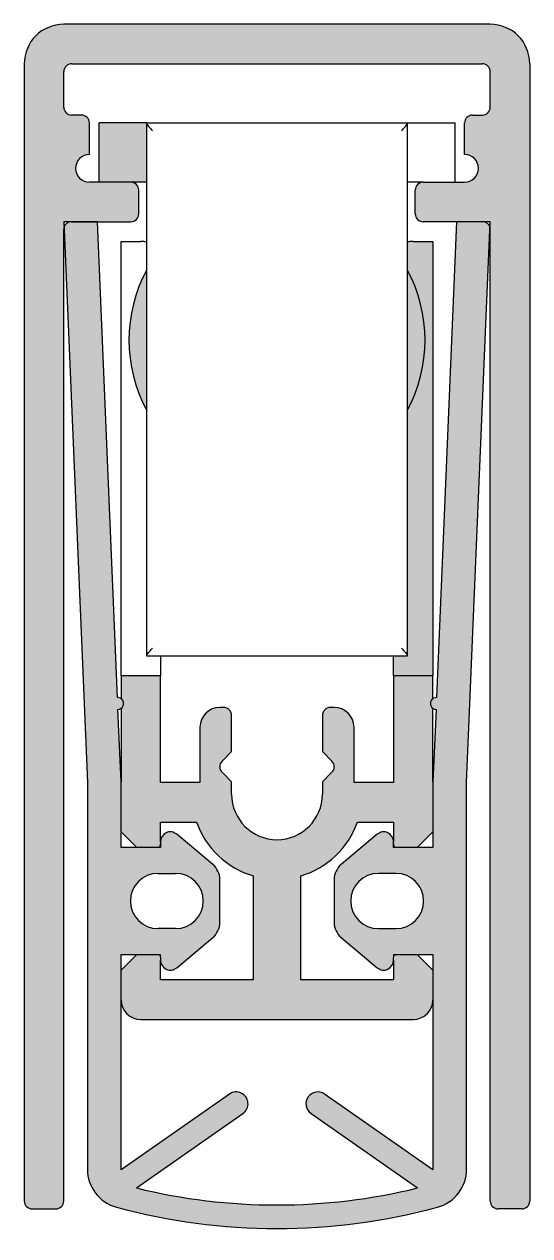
# Model space of a CAD drawing. Header units: millimetres. Extents: x 18 to 198, y 19 to 248.
# Drawn here: x 147.24 to 160.04, y 101.18 to 131.86 of the extents above; entities that cross this region are included whole.
import ezdxf
from ezdxf.lldxf.tags import DXFTag

# ---------------------------------------------------------------- set-up
doc = ezdxf.new("R2010")
doc.units = ezdxf.units.MM
for name, color, linetype in [('AJ_359', 7, 'Continuous'), ('AP_562_M', 7, 'Continuous'), ('AP_563_708MM', 7, 'Continuous'), ('AP_564_703MM', 7, 'Continuous'), ('DV4_Default', 7, 'Continuous'), ('Standard', 7, 'Continuous')]:
    doc.layers.add(name, color=color, linetype=linetype)
tags = doc.linetypes.add('HIDDEN2', pattern=[4.762499999999999, 3.175, -1.5875]).pattern_tags.tags
tags[6:7] = [DXFTag(74, 4), DXFTag(75, 0), DXFTag(340, '0'), DXFTag(46, 0.0), DXFTag(50, 0.0), DXFTag(44, 0.0), DXFTag(45, 0.0)]
tags[4:5] = [DXFTag(74, 4), DXFTag(75, 0), DXFTag(340, '0'), DXFTag(46, 0.0), DXFTag(50, 0.0), DXFTag(44, 0.0), DXFTag(45, 0.0)]

# ---------------------------------------------------------------- blocks, each defined once
blk = doc.blocks.new('SE3')
at = {"layer": 'DV4_Default', "linetype": 'Continuous'}
h = blk.add_hatch(color=7, dxfattribs=at)
edge = h.paths.add_edge_path()
edge.add_line((147.2399044468904, 130.8623907070248), (147.2399044468904, 102.0623907070248))
edge.add_arc((147.4399044468904, 102.0623907070248), 0.1999999999999997, 180, 270)
edge.add_line((147.4399044468904, 101.8623907070248), (148.0399044468903, 101.8623907070248))
edge.add_arc((148.0399044468903, 102.0623907070248), 0.1999999999999988, 270, 360)
edge.add_line((148.2399044468904, 102.0623907070248), (148.2399044468904, 126.6623907070248))
edge.add_arc((148.4399044468904, 126.6623907070248), 0.1999999999999988, 165.5512047872532, 180, ccw=False)
edge.add_line((148.2462302436174, 126.7122936426758), (148.2399044468904, 126.8620256362719))
edge.add_line((148.2399044468904, 126.8620256362719), (148.4278257456152, 126.8620256362719))
edge.add_arc((148.4399044468904, 126.6623907070248), 0.1999999999999988, 90, 93.46239998342833, ccw=False)
edge.add_line((148.4399044468904, 126.8623907070248), (149.0906626691368, 126.8620256362719))
edge.add_line((149.0906626691368, 126.8620256362719), (149.9399044468904, 126.8623907070248))
edge.add_arc((149.9399044468904, 127.0623907070248), 0.1999999999999988, 270, 360)
edge.add_line((150.1399044468903, 127.0623907070248), (150.1399044468903, 127.6623907070248))
edge.add_arc((149.9399044468904, 127.6623907070248), 0.2000000000000001, 0, 90)
edge.add_line((149.9399044468904, 127.8623907070248), (148.8899044468904, 127.8623907070248))
edge.add_arc((148.8899044468903, 128.2123907070248), 0.3499999999999996, 90, 270, ccw=False)
edge.add_line((148.8899044468903, 128.5623907070248), (148.8899044468903, 129.3623907070248))
edge.add_arc((148.6899044468904, 129.3623907070248), 0.1999999999999997, 0, 90)
edge.add_line((148.6899044468904, 129.5623907070248), (148.4399044468904, 129.5623907070248))
edge.add_arc((148.4399044468904, 129.7623907070248), 0.2000000000000005, 180, 270, ccw=False)
edge.add_line((148.2399044468903, 129.7623907070248), (148.2399044468904, 130.6623907070248))
edge.add_arc((148.4399044468904, 130.6623907070248), 0.1999999999999997, 90, 180, ccw=False)
edge.add_line((148.4399044468904, 130.8623907070248), (158.8399044468904, 130.8623907070248))
edge.add_arc((158.8399044468903, 130.6623907070248), 0.1999999999999997, 0, 90, ccw=False)
edge.add_line((159.0399044468903, 130.6623907070248), (159.0399044468903, 129.7623907070248))
edge.add_arc((158.8399044468903, 129.7623907070248), 0.2000000000000005, 270, 360, ccw=False)
edge.add_line((158.8399044468903, 129.5623907070248), (158.5899044468903, 129.5623907070248))
edge.add_arc((158.5899044468904, 129.3623907070248), 0.1999999999999997, 90, 180)
edge.add_line((158.3899044468904, 129.3623907070248), (158.3899044468904, 128.5623907070248))
edge.add_arc((158.3899044468904, 128.2123907070248), 0.3499999999999996, -90, 90, ccw=False)
edge.add_line((158.3899044468904, 127.8623907070248), (157.3399044468904, 127.8623907070248))
edge.add_arc((157.3399044468904, 127.6623907070248), 0.2000000000000001, 90, 180)
edge.add_line((157.1399044468903, 127.6623907070248), (157.1399044468903, 127.0623907070248))
edge.add_arc((157.3399044468904, 127.0623907070248), 0.1999999999999988, 180, 270)
edge.add_line((157.3399044468904, 126.8623907070248), (158.1891462246439, 126.8623907070248))
edge.add_line((158.1891462246439, 126.8623907070248), (158.8399044468903, 126.8620256362719))
edge.add_line((158.8399044468903, 126.8620256362719), (158.8519831481655, 126.8620256362719))
edge.add_line((158.8519831481655, 126.8620256362719), (159.0399044468903, 126.8620256362719))
edge.add_line((159.0399044468903, 126.8620256362719), (159.0335786501633, 126.7122936426759))
edge.add_arc((158.8399044468903, 126.6623907070248), 0.1999999999999988, 0, 14.448795212746802, ccw=False)
edge.add_line((159.0399044468903, 126.6623907070248), (159.0399044468903, 102.0623907070248))
edge.add_arc((159.2399044468903, 102.0623907070248), 0.1999999999999988, 180, 270)
edge.add_line((159.2399044468903, 101.8623907070248), (159.8399044468903, 101.8623907070248))
edge.add_arc((159.8399044468903, 102.0623907070248), 0.1999999999999997, 270, 360)
edge.add_line((160.0399044468903, 102.0623907070248), (160.0399044468903, 130.8623907070248))
edge.add_arc((159.0399044468903, 130.8623907070248), 1.000000000000001, 0, 90)
edge.add_line((159.0399044468903, 131.8623907070248), (148.2399044468903, 131.8623907070248))
edge.add_arc((148.2399044468904, 130.8623907070248), 1.000000000000001, 90, 180)
blk.add_hatch(color=7, dxfattribs=at).paths.add_polyline_path([(149.1399044468903, 129.3623907070248), (149.1399044468903, 127.8623907070248), (149.9399044468904, 127.8623907070248), (150.3399044468903, 127.8623907070248), (150.3399044468903, 129.3560649649956)])
h = blk.add_hatch(color=7, dxfattribs=at)
edge = h.paths.add_edge_path()
edge.add_line((148.8399044468908, 112.6599891127925), (148.8399044468908, 102.8674772290079))
edge.add_arc((149.8399044468908, 102.8674772290079), 1, 180, 254.846716114425)
edge.add_arc((153.6399044468903, 116.8990075350835), 15.53698189894702, 254.8467161144252, 285.1532838855749)
edge.add_arc((157.4399044468898, 102.8674772290079), 0.9999999999999996, 285.1532838855748, 360)
edge.add_line((158.4399044468898, 102.8674772290079), (158.4399044468898, 112.6599891127925))
edge.add_line((158.4399044468898, 112.6599891127926), (159.0335786501633, 126.7122936426759))
edge.add_arc((158.8399044468903, 126.6623907070248), 0.1999999999999988, 14.44879521274677, 86.53760001657169)
edge.add_line((158.8519831481655, 126.8620256362719), (158.1891462246439, 126.8620256362719))
edge.add_line((158.1891462246439, 126.8620256362719), (157.679957198739, 114.8094903975222))
edge.add_arc((157.6736257272599, 114.6596240821978), 0.1500000000000006, 87.58083732046818, 267.5808373204682)
edge.add_line((157.6672942557807, 114.5097577668734), (157.5897759326216, 112.6748943389683))
edge.add_line((157.5897759326216, 112.6748943389683), (157.5897759326216, 111.0103064808995))
edge.add_line((157.5897759326216, 111.0103064808995), (156.5899044468904, 111.0103064808995))
edge.add_line((156.5899044468904, 111.0103064808995), (156.5899044468904, 111.1602368726234))
edge.add_arc((156.3399044468904, 111.1602368726234), 0.2500000000000002, 0, 129.9999999999955)
edge.add_line((156.1792075444687, 111.3517479834031), (155.2659713723275, 110.5854518481817))
edge.add_arc((155.5873651771708, 110.2024296266222), 0.4999999999999998, 130.0000000000026, 180)
edge.add_line((155.0873651771708, 110.2024296266222), (155.0873651771708, 109.1168185377734))
edge.add_arc((155.5873651771708, 109.1168185377734), 0.5, 180, 229.9999999999964)
edge.add_line((155.2659713723275, 108.7337963162139), (156.1792075444687, 107.9675001809925))
edge.add_arc((156.3399044468904, 108.1590112917722), 0.2500000000000003, 230.0000000000045, 360.0159605197328)
edge.add_line((156.5899044371907, 108.1590809326762), (156.5944736522413, 108.3089416834961))
edge.add_line((156.5944736522413, 108.3089416834961), (157.5897759326216, 108.3089416834961))
edge.add_line((157.5897759326216, 108.3089416834961), (157.5897759326216, 102.8488458946738))
edge.add_line((157.5897759326216, 102.8488458946738), (154.8456341598284, 104.7703520567276))
edge.add_arc((154.673558981137, 104.524608017373), 0.3000000000000013, 54.99947592526243, 234.999475925252)
edge.add_line((154.5014838024456, 104.2788639780184), (157.1966358425248, 102.3916614639104))
edge.add_arc((153.6399044468903, 116.8990075350835), 14.93698189894702, 256.2246400002936, 283.77535999970644, ccw=False)
edge.add_line((150.0831730512559, 102.3916614639104), (152.7783250913351, 104.2788639780184))
edge.add_arc((152.6062499126437, 104.524608017373), 0.2999999999999971, 305.0005240747376, 485.0005240747435)
edge.add_line((152.4341747339523, 104.7703520567276), (149.6900329611591, 102.8488458946738))
edge.add_line((149.6900329611591, 102.8488458946738), (149.6900329611591, 108.308941683496))
edge.add_line((149.6900329611591, 108.308941683496), (150.6853352415394, 108.3089416834961))
edge.add_line((150.6853352415394, 108.3089416834961), (150.6899044565901, 108.1590809326762))
edge.add_arc((150.9399044468904, 108.1590112917722), 0.2499999999999999, 179.9840394802672, 309.9999999999955)
edge.add_line((151.100601349312, 107.9675001809925), (152.0138375214532, 108.7337963162139))
edge.add_arc((151.6924437166099, 109.1168185377734), 0.500000000000001, 310.0000000000036, 360)
edge.add_line((152.1924437166099, 109.1168185377734), (152.1924437166099, 110.2024296266222))
edge.add_arc((151.6924437166099, 110.2024296266222), 0.5, 0, 49.99999999999741)
edge.add_line((152.0138375214532, 110.5854518481817), (151.100601349312, 111.3517479834031))
edge.add_arc((150.9399044468904, 111.1602368726234), 0.2500000000000003, 50.00000000000449, 180)
edge.add_line((150.6899044468904, 111.1602368726234), (150.6899044468904, 111.0103064808995))
edge.add_line((150.6899044468904, 111.0103064808995), (149.6900329611591, 111.0103064808995))
edge.add_line((149.6900329611591, 111.0103064808995), (149.6900329611591, 112.6748943389683))
edge.add_line((149.6900329611591, 112.6748943389683), (149.612514638, 114.5097577668734))
edge.add_arc((149.6061831665209, 114.6596240821978), 0.1500000000000005, 272.4191626795318, 452.4191626795318)
edge.add_line((149.5998516950417, 114.8094903975222), (149.0906626691368, 126.8620256362719))
edge.add_line((149.0906626691368, 126.8620256362719), (148.4278257456152, 126.8620256362719))
edge.add_arc((148.4399044468904, 126.6623907070248), 0.1999999999999988, 93.46239998342831, 165.5512047872533)
edge.add_line((148.2462302436174, 126.7122936426758), (148.8399044468909, 112.6599891127925))
edge = h.paths.add_edge_path()
edge.add_line((150.6278537702518, 108.9599891127829), (151.0733725974204, 108.9599891127829))
edge.add_arc((151.0733725974204, 109.6599891127829), 0.6999999999999993, 270, 450)
edge.add_line((151.0733725974204, 110.3599891127829), (150.6278537702518, 110.3599891127829))
edge.add_arc((150.6278537702518, 109.6599891127829), 0.7000000000000027, 90, 270)
edge = h.paths.add_edge_path()
edge.add_line((156.2064362963604, 108.9599891127829), (156.6519551235289, 108.9599891127829))
edge.add_arc((156.6519551235289, 109.6599891127829), 0.7000000000000027, 270, 450)
edge.add_line((156.6519551235289, 110.3599891127829), (156.2064362963604, 110.3599891127829))
edge.add_arc((156.2064362963604, 109.6599891127829), 0.6999999999999993, 90, 270)
h = blk.add_hatch(color=7, dxfattribs=at)
edge = h.paths.add_edge_path()
edge.add_line((157.5899044468904, 115.3623907070248), (157.5899044468904, 126.3623907070248))
edge.add_line((157.5899044468904, 126.3623907070248), (157.0899044468904, 126.3623907070248))
edge.add_arc((157.0899044468904, 125.8623907070248), 0.5000000000000004, 90, 107.4576031237326)
edge.add_line((156.9399044468904, 126.3393603077333), (156.9399044468904, 125.6435420200805))
edge.add_arc((153.6399044468903, 123.8623907070248), 3.75, -28.357636576327707, 28.357636576327423, ccw=False)
edge.add_line((156.9399044468903, 122.0812393939691), (156.9399044468904, 115.868716449054))
edge.add_line((156.9399044468904, 115.868716449054), (156.5899044468904, 115.8623907070248))
edge.add_line((156.5899044468904, 115.8623907070248), (156.5899044468904, 115.3623907070248))
edge.add_line((156.5899044468904, 115.3623907070248), (157.5899044468904, 115.3623907070248))
h = blk.add_hatch(color=7, dxfattribs=at)
edge = h.paths.add_edge_path()
edge.add_line((150.3399044468903, 122.0812393939691), (150.3399044468903, 125.6435420200805))
edge.add_arc((153.6399044468903, 123.8623907070248), 3.75, 151.6423634236719, 208.3576365763281)
h = blk.add_hatch(color=7, dxfattribs=at)
edge = h.paths.add_edge_path()
edge.add_arc((153.6399044468903, 123.8623907070248), 3.75, 331.6423634236723, 388.3576365763274)
edge.add_line((156.9399044468904, 125.6435420200805), (156.9399044468904, 122.0812393939691))
h = blk.add_hatch(color=7, dxfattribs=at)
edge = h.paths.add_edge_path()
edge.add_line((154.2399044468904, 107.6599406409521), (154.2399044468904, 110.2981488230672))
edge.add_arc((153.6450184573355, 112.3642104531817), 2.150000000000001, 286.0628215177916, 340.8815502486522)
edge.add_line((155.6764319739302, 111.6600378006337), (156.5899044468904, 111.6600377308988))
edge.add_line((156.5899044468904, 111.6600377308988), (156.5899044468904, 111.1602368726234))
edge.add_line((156.5899044468904, 111.1602368726234), (156.5899044468904, 111.1100377648061))
edge.add_arc((156.7899044468905, 111.1100377648061), 0.2000000000000001, 180, 209.9111491711484)
edge.add_line((156.6165445005062, 111.0103064808995), (157.1901731629839, 111.0103064808995))
edge.add_line((157.1901731629839, 111.0103064808995), (157.5897759326216, 111.4099092505373))
edge.add_line((157.5897759326216, 111.4099092505373), (157.5897759326216, 112.6748943389683))
edge.add_line((157.5897759326216, 112.6748943389683), (157.5899044468905, 114.5351622518509))
edge.add_arc((157.6736257272599, 114.6596240821978), 0.1500000000000006, 123.92739276940719, 236.0726072305959, ccw=False)
edge.add_line((157.5899044468904, 114.7840859125447), (157.5899044468904, 115.3623907070248))
edge.add_line((157.5899044468904, 115.3623907070248), (156.5899044468904, 115.3623907070248))
edge.add_line((156.5899044468904, 115.3623907070248), (156.5899044468904, 112.6600377132438))
edge.add_line((156.5899044468904, 112.6600377132438), (155.5899044468904, 112.6600377132438))
edge.add_line((155.5899044468904, 112.6600377132438), (155.5899044468904, 114.0623908335773))
edge.add_arc((155.0899044468904, 114.0623908335773), 0.5, 0, 90)
edge.add_line((155.0899044468904, 114.5623908335773), (154.9899044468904, 114.5623908335773))
edge.add_arc((154.9899044468904, 114.3623908335773), 0.2000000000000001, 90, 180)
edge.add_line((154.7899044468905, 114.3623908335773), (154.7899044468905, 113.4428804257184))
edge.add_line((154.7899044468905, 113.4428804257184), (155.0313258031278, 113.2014590694811))
edge.add_arc((154.8899044468904, 113.0600377132438), 0.2000000000000003, -44.99999999999699, 44.9999999999971, ccw=False)
edge.add_line((155.0313258031277, 112.9186163570065), (154.7899044468904, 112.6771950007692))
edge.add_line((154.7899044468905, 112.6771950007692), (154.7899044468905, 112.3623907070248))
edge.add_arc((153.6399044468903, 112.3623907070248), 1.150000000000184, 180, 360, ccw=False)
edge.add_line((152.4899044468901, 112.3623907070248), (152.4899044468903, 112.6771950007691))
edge.add_line((152.4899044468903, 112.6771950007692), (152.2484830906529, 112.9186163570065))
edge.add_arc((152.3899044468903, 113.0600377132438), 0.2000000000000001, 135.0000000000029, 224.9999999999971, ccw=False)
edge.add_line((152.2484830906529, 113.2014590694811), (152.4899044468903, 113.4428804257184))
edge.add_line((152.4899044468903, 113.4428804257184), (152.4899044468903, 114.3623908335773))
edge.add_arc((152.2899044468903, 114.3623908335773), 0.1999999999999999, 0, 90)
edge.add_line((152.2899044468903, 114.5623908335773), (152.1899044468903, 114.5623908335773))
edge.add_arc((152.1899044468903, 114.0623908335773), 0.5000000000000004, 90, 180)
edge.add_line((151.6899044468903, 114.0623908335773), (151.6899044468903, 112.6600377132438))
edge.add_line((151.6899044468903, 112.6600377132438), (150.6899044468903, 112.6600377132438))
edge.add_line((150.6899044468903, 112.6600377132438), (150.6899044468903, 115.3623907070248))
edge.add_line((150.6899044468903, 115.3623907070248), (149.6899044468903, 115.3623907070248))
edge.add_line((149.6899044468903, 115.3623907070248), (149.6899044468903, 114.7840859125447))
edge.add_arc((149.6061831665209, 114.6596240821978), 0.1500000000000005, -56.07260723059591, 56.072607230592894, ccw=False)
edge.add_line((149.6899044468903, 114.5351622518509), (149.6899044468903, 112.6779362795345))
edge.add_line((149.6899044468903, 112.6779362795345), (149.6900329611591, 111.4099092505373))
edge.add_line((149.6900329611591, 111.4099092505373), (150.0896357307968, 111.0103064808995))
edge.add_line((150.0896357307968, 111.0103064808995), (150.6632643932745, 111.0103064808995))
edge.add_arc((150.4899044468903, 111.1100377648061), 0.2000000000000005, 330.0888508288516, 360)
edge.add_line((150.6899044468903, 111.1100377648061), (150.6899044468904, 111.1602368726234))
edge.add_line((150.6899044468904, 111.1602368726234), (150.6899044468903, 111.6600377308988))
edge.add_line((150.6899044468903, 111.6600377308988), (151.6033769198505, 111.6600378006337))
edge.add_arc((153.6347904364451, 112.3642104531817), 2.149999999999999, 199.118449751348, 253.9371784822091)
edge.add_line((153.0399044468903, 110.2981488230672), (153.0399044468903, 107.6599406409521))
edge.add_line((153.0399044468903, 107.6599406409521), (150.6899044468903, 107.6599404085154))
edge.add_line((150.6899044468903, 107.6599404085154), (150.6899044468903, 108.1590112917722))
edge.add_line((150.6899044468903, 108.1590112917722), (150.6873898207106, 108.2415557596992))
edge.add_arc((150.4899044468903, 108.2099404607597), 0.200000000000001, 9.095266693360621, 29.67015348127318)
edge.add_line((150.6636823450727, 108.3089416834961), (150.0889056696267, 108.3089416834961))
edge.add_line((150.0889056696267, 108.3089416834961), (149.6900329611591, 107.9100689750285))
edge.add_line((149.6900329611591, 107.9100689750285), (149.6900329611591, 107.1486046751034))
edge.add_arc((150.1899044468903, 107.1599403600369), 0.5000000000000004, 181.2990851117282, 270)
edge.add_line((150.1899044468903, 106.6599403600369), (157.0899044468904, 106.6599403600369))
edge.add_arc((157.0899044468904, 107.1599403600369), 0.5000000000000004, 270, 358.7009148882816)
edge.add_line((157.5897759326216, 107.1486046751034), (157.5897759326216, 107.9100689750285))
edge.add_line((157.5897759326216, 107.9100689750285), (157.1909032241541, 108.308941683496))
edge.add_line((157.1909032241541, 108.308941683496), (156.6161265487081, 108.3089416834961))
edge.add_arc((156.7899044468905, 108.2099404607597), 0.2000000000000005, 150.3298465187268, 170.9047333066354)
edge.add_line((156.5924190730701, 108.2415557596992), (156.5899023158388, 108.1590113567474))
edge.add_line((156.5899023158388, 108.1590113567474), (156.5899044468904, 107.6599404085154))
edge.add_line((156.5899044468904, 107.6599404085154), (154.2399044468904, 107.6599406409521))
at = {"layer": 'AJ_359', "color": 7, "linetype": 'Continuous'}
for p, q in [((149.1399044468903, 127.8623907070248), (149.1399044468903, 129.3623907070248)), ((150.3399044468903, 129.3623907070248), (149.1399044468903, 129.3623907070248)), ((150.3399044468903, 129.3623907070248), (156.9399044468903, 129.3623907070248)), ((150.3399044468903, 129.3560649649956), (150.3399044468903, 129.3623907070248)), ((150.3399044468903, 115.868716449054), (150.3399044468903, 129.3560649649956)), ((156.9399044468903, 129.3623907070248), (158.1399044468903, 129.3623907070248)), ((156.9399044468903, 129.3623907070248), (156.9399044468904, 129.3560649649956)), ((156.9399044468904, 129.3560649649956), (156.9399044468904, 115.868716449054)), ((158.1399044468904, 129.3623907070248), (158.1399044468904, 127.8623907070248)), ((150.3399044468903, 127.8623907070248), (149.9399044468904, 127.8623907070248)), ((157.3399044468904, 127.8623907070248), (156.9399044468903, 127.8623907070248)), ((150.3399044468903, 117.8623907070248), (150.3399044468903, 120.2623907070248)), ((156.9399044468904, 120.2623907070248), (156.9399044468904, 117.8623907070248)), ((150.3399044468903, 115.8623907070248), (150.3399044468903, 115.868716449054)), ((156.9399044468903, 115.8623907070248), (150.3399044468902, 115.8623907070248)), ((156.9399044468903, 115.868716449054), (156.9399044468903, 115.8623907070248))]:
    blk.add_line(p, q, dxfattribs=at)
for start, end in [(151.6423634236719, 208.3576365763281), (331.6423634236723, 28.35763657632731)]:
    blk.add_arc((153.6399044468903, 123.8623907070248), 3.75, start, end, dxfattribs=at)
for points in [[(150.3399044468903, 129.3560649649956), (150.3399044468903, 129.3424944034632), (150.3613525825686, 129.310629603891), (150.4177179227856, 129.2406121058316), (150.4535005491339, 129.2012199042644), (150.4914669468904, 129.1623907070248)], [(156.7883419468903, 129.1623907070248), (156.8263083446446, 129.2012199042667), (156.8620909709951, 129.2406121058316), (156.9184563112121, 129.310629603891), (156.9399044468904, 129.3424944034632), (156.9399044468904, 129.3560649649956)], [(150.3399044468903, 115.868716449054), (150.3399044468903, 115.8822870105864), (150.3613525825686, 115.9141518101586), (150.4177179227856, 115.9841693082179), (150.453500549133, 116.0235615097861), (150.4914669468904, 116.0623907070248)], [(156.7883419468903, 116.0623907070248), (156.8263083446448, 116.0235615097831), (156.8620909709951, 115.9841693082179), (156.9184563112121, 115.9141518101586), (156.9399044468903, 115.8822870105864), (156.9399044468903, 115.868716449054)]]:
    blk.add_open_spline(points, degree=3, knots=[0, 0, 0, 0, 0.5, 0.5, 1, 1, 1, 1], dxfattribs=at)
at = {"layer": 'AP_562_M', "color": 7, "linetype": 'Continuous'}
for p, q in [((159.0399044468903, 131.8623907070248), (148.2399044468904, 131.8623907070248)), ((147.2399044468904, 130.8623907070248), (147.2399044468904, 102.0623907070248)), ((148.4399044468904, 130.8623907070248), (158.8399044468904, 130.8623907070248)), ((160.0399044468903, 130.8623907070248), (160.0399044468903, 102.0623907070248)), ((148.2399044468904, 129.7623907070248), (148.2399044468904, 130.6623907070248)), ((159.0399044468903, 129.7623907070248), (159.0399044468903, 130.6623907070248)), ((148.6899044468904, 129.5623907070248), (148.4399044468904, 129.5623907070248)), ((158.5899044468904, 129.5623907070248), (158.8399044468904, 129.5623907070248)), ((148.8899044468903, 128.5623907070248), (148.8899044468903, 129.3623907070248)), ((158.3899044468904, 128.5623907070248), (158.3899044468904, 129.3623907070248)), ((149.9399044468904, 127.8623907070248), (148.8899044468903, 127.8623907070248)), ((150.1399044468903, 127.0623907070248), (150.1399044468903, 127.6623907070248)), ((157.1399044468903, 127.0623907070248), (157.1399044468903, 127.6623907070248)), ((157.3399044468904, 127.8623907070248), (158.3899044468904, 127.8623907070248)), ((148.4399044468904, 126.8623907070248), (149.9399044468904, 126.8623907070248)), ((158.8399044468903, 126.8623907070248), (157.3399044468903, 126.8623907070248)), ((148.2399044468904, 102.0623907070248), (148.2399044468904, 126.6623907070248)), ((159.0399044468903, 102.0623907070248), (159.0399044468903, 126.6623907070248)), ((147.4399044468904, 101.8623907070248), (148.0399044468903, 101.8623907070248)), ((159.8399044468903, 101.8623907070248), (159.2399044468903, 101.8623907070248))]:
    blk.add_line(p, q, dxfattribs=at)
for centre, radius, start, end in [((148.2399044468904, 130.8623907070248), 1.000000000000001, 90, 180), ((159.0399044468903, 130.8623907070248), 1.000000000000001, 0, 90), ((148.4399044468904, 130.6623907070248), 0.1999999999999997, 90, 180), ((158.8399044468903, 130.6623907070248), 0.1999999999999997, 0, 90), ((148.4399044468904, 129.7623907070248), 0.2000000000000005, 180, 270), ((148.6899044468904, 129.3623907070248), 0.1999999999999997, 0, 90), ((158.5899044468904, 129.3623907070248), 0.1999999999999997, 90, 180), ((158.8399044468903, 129.7623907070248), 0.2000000000000005, 270, 0), ((148.8899044468903, 128.2123907070248), 0.3499999999999996, 90, 270), ((158.3899044468904, 128.2123907070248), 0.3499999999999996, 270, 90), ((149.9399044468904, 127.6623907070248), 0.2000000000000001, 0, 90), ((157.3399044468904, 127.6623907070248), 0.2000000000000001, 90, 180), ((149.9399044468904, 127.0623907070248), 0.1999999999999988, 270, 0), ((157.3399044468904, 127.0623907070248), 0.1999999999999988, 180, 270), ((148.4399044468904, 126.6623907070248), 0.1999999999999988, 165.5512047872533, 180), ((148.4399044468904, 126.6623907070248), 0.1999999999999988, 90, 93.46239998342831), ((158.8399044468903, 126.6623907070248), 0.1999999999999988, 86.53760001657169, 90), ((158.8399044468903, 126.6623907070248), 0.1999999999999988, 0, 14.44879521274677), ((147.4399044468904, 102.0623907070248), 0.1999999999999997, 180, 270), ((148.0399044468903, 102.0623907070248), 0.1999999999999988, 270, 0), ((159.2399044468903, 102.0623907070248), 0.1999999999999988, 180, 270), ((159.8399044468903, 102.0623907070248), 0.1999999999999997, 270, 0)]:
    blk.add_arc(centre, radius, start, end, dxfattribs=at)
at = {"layer": 'AP_562_M', "color": 7, "linetype": 'HIDDEN2'}
for centre, start, end in [((148.4399044468904, 126.6623907070248), 93.46239998342831, 165.5512047872533), ((158.8399044468903, 126.6623907070248), 14.44879521274677, 86.53760001657169)]:
    blk.add_arc(centre, 0.1999999999999988, start, end, dxfattribs=at)
at = {"layer": 'AP_563_708MM', "color": 7, "linetype": 'Continuous'}
for p, q in [((149.6899044468903, 115.3623907070248), (149.6899044468903, 126.3623907070248)), ((149.6899044468903, 126.3623907070248), (150.1899044468903, 126.3623907070248)), ((157.0899044468904, 126.3623907070248), (157.5899044468904, 126.3623907070248)), ((157.5899044468904, 126.3623907070248), (157.5899044468904, 115.3623907070248)), ((150.6899044468903, 115.8623907070248), (150.6899044468903, 115.3623907070248)), ((156.5899044468904, 115.3623907070248), (156.5899044468904, 115.8623907070248)), ((149.6899044468903, 115.3623907070248), (149.6899044468903, 114.7840859125447)), ((150.6899044468903, 115.3623907070248), (149.6899044468903, 115.3623907070248)), ((150.6899044468903, 112.6600377132438), (150.6899044468903, 115.3623907070248)), ((156.5899044468904, 115.3623907070248), (156.5899044468904, 112.6600377132438)), ((157.5899044468904, 115.3623907070248), (156.5899044468904, 115.3623907070248)), ((157.5899044468904, 114.7840859125447), (157.5899044468904, 115.3623907070248)), ((149.6899044468903, 114.5351622518509), (149.6899044468903, 112.6779362795345)), ((152.2899044468903, 114.5623908335773), (152.1899044468903, 114.5623908335773)), ((155.0899044468904, 114.5623908335773), (154.9899044468904, 114.5623908335773)), ((157.5899044468904, 112.6779362795345), (157.5899044468904, 114.5351622518509)), ((152.4899044468903, 113.4428804257184), (152.4899044468903, 114.3623908335773)), ((154.7899044468905, 114.3623908335773), (154.7899044468905, 113.4428804257184)), ((151.6899044468903, 114.0623908335773), (151.6899044468903, 112.6600377132438)), ((155.5899044468904, 112.6600377132438), (155.5899044468904, 114.0623908335773)), ((152.2484830906529, 113.2014590694811), (152.4899044468903, 113.4428804257184)), ((154.7899044468905, 113.4428804257184), (155.0313258031278, 113.2014590694811)), ((152.4899044468903, 112.6771950007692), (152.2484830906529, 112.9186163570065)), ((155.0313258031277, 112.9186163570065), (154.7899044468904, 112.6771950007692)), ((151.6899044468903, 112.6600377132438), (150.6899044468903, 112.6600377132438)), ((152.4899044468903, 112.3623907070248), (152.4899044468903, 112.6771950007692)), ((154.7899044468905, 112.6771950007692), (154.7899044468905, 112.3623907070248)), ((156.5899044468904, 112.6600377132438), (155.5899044468904, 112.6600377132438)), ((149.6900329611591, 111.4099092505373), (150.0896357307968, 111.0103064808995)), ((150.6899044468903, 111.6600377308988), (151.6033769198505, 111.6600378006337)), ((150.6899044468903, 111.1602368726234), (150.6899044468903, 111.6600377308988)), ((155.6764319739302, 111.6600378006337), (156.5899044468904, 111.6600377308988)), ((156.5899044468904, 111.6600377308988), (156.5899044468904, 111.1602368726234)), ((157.1901731629839, 111.0103064808995), (157.5897759326216, 111.4099092505373)), ((153.0399044468903, 110.2981488230672), (153.0399044468903, 107.6599406409521)), ((154.2399044468904, 107.6599406409521), (154.2399044468904, 110.2981488230672)), ((150.0889056696267, 108.308941683496), (149.6900329611591, 107.9100689750285)), ((157.5897759326216, 107.9100689750285), (157.1909032241541, 108.308941683496)), ((150.6899044468903, 107.6599404085154), (150.6899044468903, 108.1590112917722)), ((156.5899044468904, 108.1590112917722), (156.5899044468904, 107.6599404085154)), ((153.0399044468903, 107.6599406409521), (150.6899044468903, 107.6599404085154)), ((156.5899044468904, 107.6599404085154), (154.2399044468904, 107.6599406409521)), ((150.1899044468903, 106.6599403600369), (157.0899044468904, 106.6599403600369))]:
    blk.add_line(p, q, dxfattribs=at)
for centre, radius, start, end in [((150.1899044468903, 125.8623907070248), 0.5000000000000004, 72.54239687627054, 90), ((157.0899044468904, 125.8623907070248), 0.5000000000000004, 90, 107.4576031237326), ((152.1899044468903, 114.0623908335773), 0.5000000000000004, 90, 180), ((152.2899044468903, 114.3623908335773), 0.1999999999999999, 0, 90), ((154.9899044468904, 114.3623908335773), 0.2000000000000001, 90, 180), ((155.0899044468904, 114.0623908335773), 0.5, 0, 90), ((152.3899044468903, 113.0600377132438), 0.2000000000000001, 135.0000000000029, 224.9999999999971), ((154.8899044468904, 113.0600377132438), 0.2000000000000003, 315.0000000000029, 44.99999999999712), ((153.6399044468903, 112.3623907070248), 1.150000000000184, 180, 0), ((153.6347904364451, 112.3642104531817), 2.149999999999999, 199.118449751348, 253.9371784822091), ((153.6450184573355, 112.3642104531817), 2.150000000000001, 286.0628215177916, 340.8815502486522), ((150.4899044468903, 111.1100377648061), 0.2000000000000005, 330.0888508288516, 0), ((156.7899044468905, 111.1100377648061), 0.2000000000000001, 180, 209.9111491711484), ((150.4899044468903, 108.2099404607597), 0.200000000000001, 9.095266693360621, 29.67015348127318), ((156.7899044468905, 108.2099404607597), 0.2000000000000005, 150.3298465187268, 170.9047333066354), ((150.1899044468903, 107.1599403600369), 0.5000000000000004, 181.2990851117282, 270), ((157.0899044468904, 107.1599403600369), 0.5000000000000004, 270, 358.7009148882816)]:
    blk.add_arc(centre, radius, start, end, dxfattribs=at)
at = {"layer": 'AP_564_703MM', "color": 7, "linetype": 'Continuous'}
for p, q in [((148.2399044468904, 126.8620256362719), (148.8399044468908, 112.6599891127925)), ((149.0906626691368, 126.8620256362719), (148.2399044468903, 126.8620256362719)), ((149.5998516950417, 114.8094903975222), (149.0906626691368, 126.8620256362719)), ((158.1891462246439, 126.8620256362719), (157.679957198739, 114.8094903975222)), ((159.0399044468903, 126.8620256362719), (158.1891462246439, 126.8620256362719)), ((158.4399044468898, 112.6599891127925), (159.0399044468903, 126.8620256362719)), ((149.6900329611591, 112.6748943389683), (149.612514638, 114.5097577668734)), ((157.6672942557807, 114.5097577668734), (157.5897759326216, 112.6748943389683)), ((148.8399044468908, 112.6599891127925), (148.8399044468908, 102.8674772290079)), ((149.6900329611591, 111.0103064808995), (149.6900329611591, 112.6748943389683)), ((157.5897759326216, 112.6748943389683), (157.5897759326216, 111.0103064808995)), ((158.4399044468898, 102.8674772290079), (158.4399044468898, 112.6599891127925)), ((150.6899044468904, 111.1602368726234), (150.6899044468904, 111.0103064808995)), ((152.0138375214532, 110.5854518481817), (151.100601349312, 111.3517479834031)), ((156.1792075444687, 111.3517479834031), (155.2659713723276, 110.5854518481817)), ((156.5899044468904, 111.0103064808995), (156.5899044468904, 111.1602368726234)), ((150.6899044468904, 111.0103064808995), (149.6900329611591, 111.0103064808995)), ((157.5897759326216, 111.0103064808995), (156.5899044468904, 111.0103064808995)), ((150.6278537702518, 110.3599891127829), (151.0733725974203, 110.3599891127829)), ((152.1924437166099, 109.1168185377734), (152.1924437166099, 110.2024296266222)), ((155.0873651771708, 110.2024296266222), (155.0873651771708, 109.1168185377734)), ((156.6519551235289, 110.3599891127829), (156.2064362963604, 110.3599891127829)), ((151.0733725974204, 108.9599891127829), (150.6278537702518, 108.9599891127829)), ((156.2064362963604, 108.9599891127829), (156.6519551235289, 108.9599891127829)), ((151.100601349312, 107.9675001809925), (152.0138375214532, 108.7337963162139)), ((155.2659713723275, 108.7337963162139), (156.1792075444687, 107.9675001809925)), ((149.6900329611591, 108.3089416834961), (150.6853352415394, 108.3089416834961)), ((149.6900329611591, 102.8488458946738), (149.6900329611591, 108.308941683496)), ((150.6853352415394, 108.3089416834961), (150.6899044565901, 108.1590809326762)), ((156.5899044371907, 108.1590809326762), (156.5944736522413, 108.3089416834961)), ((156.5944736522413, 108.3089416834961), (157.5897759326216, 108.3089416834961)), ((157.5897759326216, 108.3089416834961), (157.5897759326216, 102.8488458946738)), ((152.4341747339523, 104.7703520567277), (149.6900329611591, 102.8488458946738)), ((157.5897759326216, 102.8488458946738), (154.8456341598284, 104.7703520567276)), ((150.0831730512559, 102.3916614639104), (152.7783250913351, 104.2788639780184)), ((154.5014838024456, 104.2788639780184), (157.1966358425248, 102.3916614639104))]:
    blk.add_line(p, q, dxfattribs=at)
for centre, radius, start, end in [((149.6061831665209, 114.6596240821978), 0.1500000000000005, 272.4191626795318, 92.41916267953184), ((157.6736257272599, 114.6596240821978), 0.1500000000000006, 87.58083732046818, 267.5808373204682), ((150.9399044468904, 111.1602368726234), 0.2500000000000003, 50.00000000000449, 180), ((156.3399044468904, 111.1602368726234), 0.2500000000000002, 0, 129.9999999999955), ((151.6924437166099, 110.2024296266222), 0.5, 0, 49.99999999999741), ((155.5873651771708, 110.2024296266222), 0.4999999999999998, 130.0000000000026, 180), ((150.6278537702518, 109.6599891127829), 0.7000000000000027, 90, 270), ((151.0733725974204, 109.6599891127829), 0.6999999999999993, 270, 90), ((156.2064362963604, 109.6599891127829), 0.6999999999999993, 90, 270), ((156.6519551235289, 109.6599891127829), 0.7000000000000027, 270, 90), ((151.6924437166099, 109.1168185377734), 0.500000000000001, 310.0000000000036, 0), ((155.5873651771708, 109.1168185377734), 0.5, 180, 229.9999999999964), ((150.9399044468904, 108.1590112917722), 0.2499999999999999, 179.9840394802672, 309.9999999999955), ((156.3399044468904, 108.1590112917722), 0.2500000000000003, 230.0000000000045, 0.0159605197327757), ((152.6062499126437, 104.524608017373), 0.2999999999999971, 305.0005240747376, 125.0005240747436), ((154.673558981137, 104.524608017373), 0.3000000000000013, 54.99947592526243, 234.999475925252), ((149.8399044468908, 102.8674772290079), 1, 180, 254.846716114425), ((157.4399044468898, 102.8674772290079), 0.9999999999999996, 285.1532838855748, 0), ((153.6399044468903, 116.8990075350835), 14.93698189894702, 256.2246400002936, 283.7753599997064), ((153.6399044468903, 116.8990075350835), 15.53698189894702, 254.8467161144252, 285.1532838855749)]:
    blk.add_arc(centre, radius, start, end, dxfattribs=at)

msp = doc.modelspace()

# ---------------------------------------------------------------- block references
at = {"layer": 'Standard'}
msp.add_blockref('SE3', (0, 0), dxfattribs=at)

doc.saveas('drawing.dxf')
